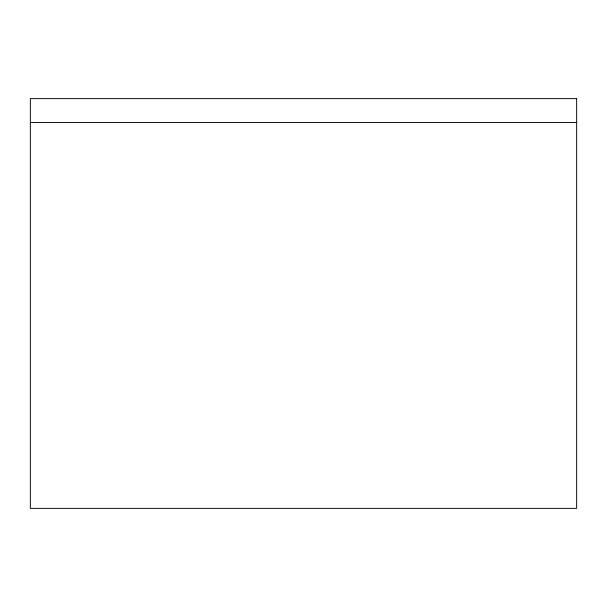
<?xml version="1.0" encoding="UTF-8"?>
<svg xmlns="http://www.w3.org/2000/svg" width="607" height="607" viewBox="0 0 607 607"><rect width="100%" height="100%" fill="white"/><g stroke="black" fill="none" stroke-linecap="round" stroke-linejoin="round"><path stroke-width="0.91" d="M30.35 122.538L576.65 122.538M576.65 98.638L30.35 98.638L30.35 508.363L576.65 508.363L576.65 98.638"/></g></svg>
